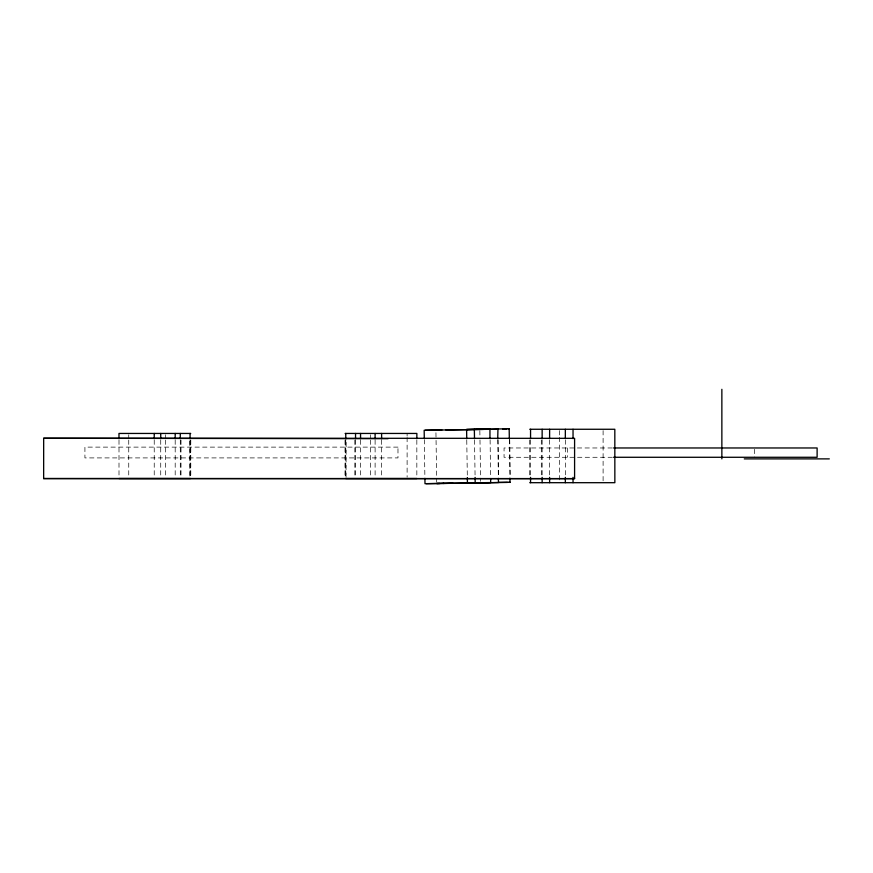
<?xml version="1.0" encoding="UTF-8"?>
<svg xmlns="http://www.w3.org/2000/svg" width="873" height="873" viewBox="0 0 873 873"><rect width="100%" height="100%" fill="white"/><g stroke="black" fill="none" stroke-linecap="round" stroke-linejoin="round"><path stroke-width="0.65" stroke-dasharray="4.37 3.27" d="M345.272 475.741L345.304 440.81M346.046 477.313L346.144 439.981M612.289 447.969L504.059 447.969L504.059 457.277L612.289 457.277M509.723 439.566L510.301 476.964M509.341 439.468L509.887 476.887M498.123 439.752L498.701 477.138M497.752 439.643L498.352 477.084M490.113 439.806L490.55 477.225M479.844 430.629L479.964 438.639M479.986 439.981L480.63 481.372M474.519 440.014L475.098 477.411M466.76 440.145L467.339 477.542M435.943 432.757L436.707 482.169M424.311 439.61L424.889 477.007M189.757 441.138L189.856 476.025M190.554 440.745L190.598 475.676M754.556 449.3L754.556 457.277M603.101 430.607L603.101 481.361M567.581 447.969L567.581 457.277M565.333 439.959L565.333 477.356M559.669 430.607L559.669 435.943M559.669 437.286L559.669 481.361M549.597 439.959L549.63 477.356M542.144 439.959L542.144 477.356M541.304 439.959L541.304 477.356M530.555 439.959L530.544 477.356M529.704 439.959L529.704 477.356M416.836 440.068L416.836 477.193M407.113 433.445L407.113 436.096M407.113 437.417L407.113 477.193M381.61 440.068L381.61 477.193M375.106 440.068L375.106 477.193M370.338 434.765L370.338 438.748M370.338 440.068L370.338 477.193M360.549 440.068L360.549 477.193M355.54 440.068L355.54 477.193M354.831 440.068L354.831 477.193M345.763 440.068L345.763 477.193M345.042 440.068L345.042 477.193M190.794 440.068L190.794 477.193M190.074 440.068L190.074 477.193M181.006 440.068L181.006 478.524M180.296 440.068L180.296 477.193M175.189 440.068L175.189 478.524M165.499 434.765L165.499 438.748M165.499 440.068L165.499 477.193M160.73 440.068L160.73 477.193M154.226 440.068L154.226 477.193M128.746 434.765L128.746 438.748M128.746 440.068L128.746 477.193M119.001 440.068L119.001 477.193M397.979 447.118L84.921 447.118L84.921 457.91L397.979 457.91L397.979 447.118"/><path stroke-width="1.31" d="M43.65 478.557L43.672 438.257L574.598 438.322L574.587 478.622L43.65 478.557L574.587 478.622M43.672 438.257L388.081 438.683M489.949 438.497L489.949 429.123L480.39 429.32M509.439 428.905L508.206 428.959M510.258 482.322L509.035 482.376M424.289 438.279L424.169 430.269L497.937 429.167M424.911 478.339L424.998 483.686L498.494 482.518L498.341 478.371M507.464 482.42L476.942 482.922M479.506 429.298L466.597 429.461L466.739 438.813M506.46 429.003L502.684 429.079M480.27 482.725L478.098 482.736M441.891 429.974L435.911 430.083L438.868 430.051M476.276 429.363L478.83 429.32M487.963 429.309L497.959 429.069L497.73 438.311M443.921 483.369L436.729 483.511L439.686 483.478M479.659 482.736L476.854 482.78M466.597 429.461L489.949 429.123M497.577 428.959L509.177 428.785L509.319 438.137M447.86 429.953L483.402 429.407M498.407 482.376L509.996 482.202L509.941 478.197M442.884 483.456L484.22 482.824M441.181 430.018L425.26 430.258M445.907 429.963L452.149 429.865M452.978 483.282L426.22 483.675M529.78 429.265L614.821 429.265L614.854 482.693L529.78 482.693M190.718 433.445L118.968 433.445L119.001 438.748M345.119 433.445L416.868 433.445L416.836 438.748M613.555 447.969L817.117 447.969L817.117 457.277L613.555 457.277M744.276 458.882L829.317 458.882M118.968 478.524L190.51 478.524M345.763 478.524L416.868 478.524M346.046 438.672L345.533 438.464M490.713 478.535L490.626 482.573L467.426 482.878L467.339 477.542M474.355 429.33L474.497 438.683M475.098 477.411L475.185 482.747M721.862 389.314L721.862 458.882M573.037 429.265L573.037 438.617M573.037 477.356L573.037 482.693M565.333 429.265L565.333 438.617M565.333 477.356L565.333 482.693M549.63 429.265L549.597 438.617M549.597 477.356L549.63 482.693M542.144 429.265L542.144 438.617M542.144 477.356L542.144 482.693M530.555 429.265L530.555 438.617M530.555 477.356L530.555 482.693M381.61 433.445L381.61 438.748M375.106 433.445L375.106 438.748M360.549 433.445L360.549 438.748M355.54 433.445L355.54 438.748M345.763 433.445L345.763 438.748M190.074 433.445L190.074 438.748M180.296 433.445L180.296 438.748M175.189 433.445L175.189 438.748M160.73 433.445L160.73 438.748M154.226 433.445L154.226 438.748"/></g></svg>
